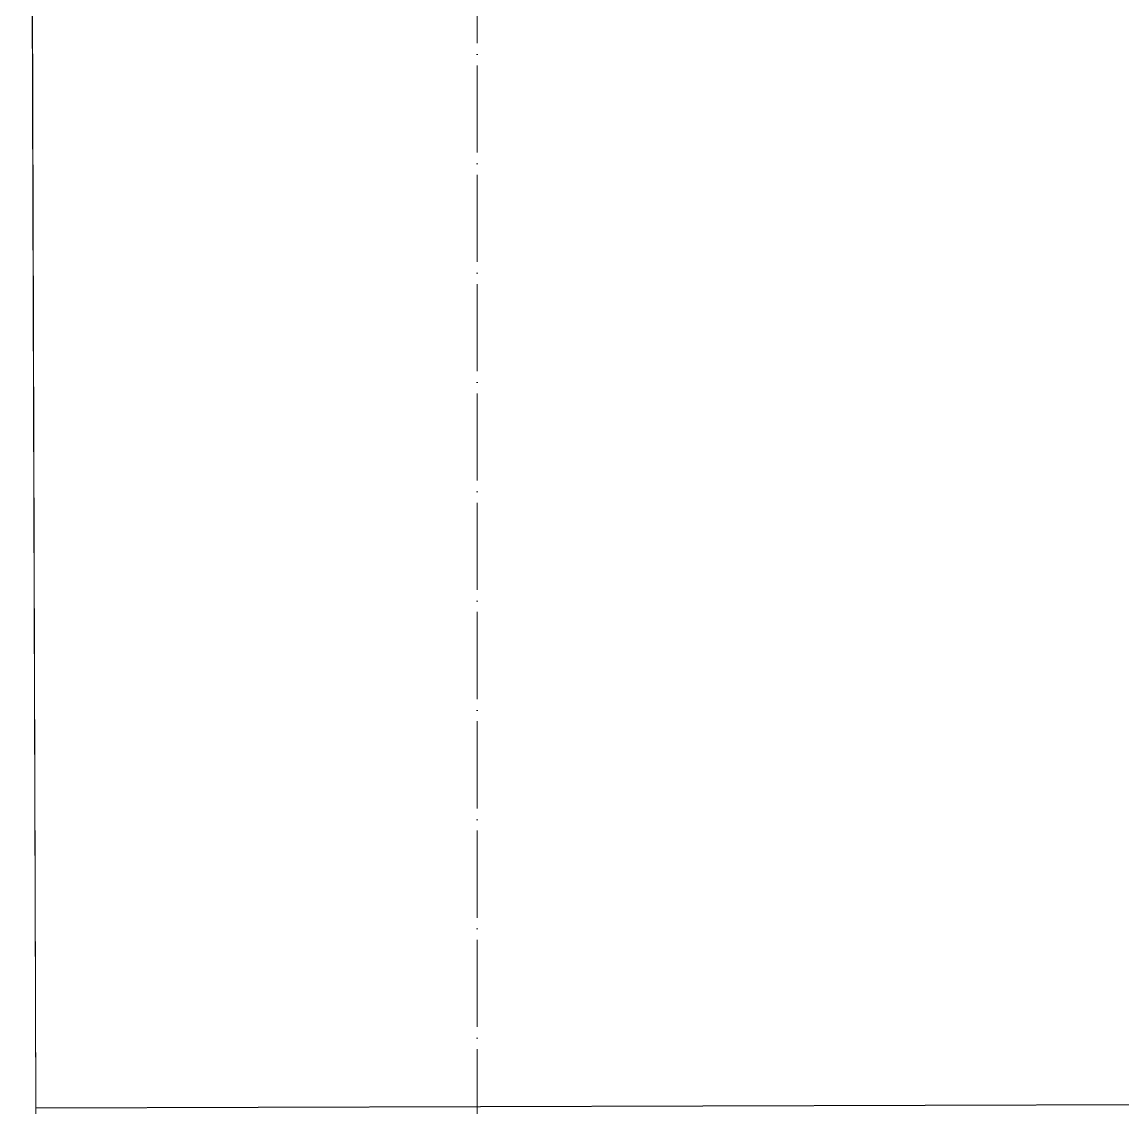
# Model space of a CAD drawing. Header units: millimetres. Extents: x -13069 to 207500, y -71366 to 56785.
# Drawn here: x 48745.1 to 48997.9, y 10897.6 to 11147 of the extents above; entities that cross this region are included whole.
import ezdxf

# ---------------------------------------------------------------- set-up
doc = ezdxf.new("R2010")
doc.units = ezdxf.units.MM
doc.linetypes.add('ADSK_Линия сетки', pattern=[25, 20, -2.5, 0, -2.5])
for name, color, linetype, lineweight in [('Оси', 7, 'Continuous', 9), ('Стены внутренние', 7, 'Continuous', 18), ('Стены несущие', 7, 'Continuous', 30), ('Стены отделка', 7, 'Continuous', 30)]:
    doc.layers.add(name, color=color, linetype=linetype, lineweight=lineweight)

msp = doc.modelspace()

# ---------------------------------------------------------------- linework, layer by layer
at = {"layer": 'Оси', "linetype": 'ADSK_Линия сетки'}
msp.add_line((48849.565, -6603.62), (48849.565, 44222.998), dxfattribs=at)
at = {"layer": 'Стены внутренние'}
for p, q in [((48745.057, 11927.572), (48748.194, 10897.576)), ((48748.214, 10897.576), (48745.087, 11927.572))]:
    msp.add_line(p, q, dxfattribs=at)
at = {"layer": 'Стены несущие'}
msp.add_line((48748.194, 10897.576), (49188.192, 10898.917), dxfattribs=at)
at = {"layer": 'Стены отделка', "lineweight": 9}
msp.add_line((48748.214, 10897.576), (48754.403, 8859.429), dxfattribs=at)

doc.saveas('drawing.dxf')
